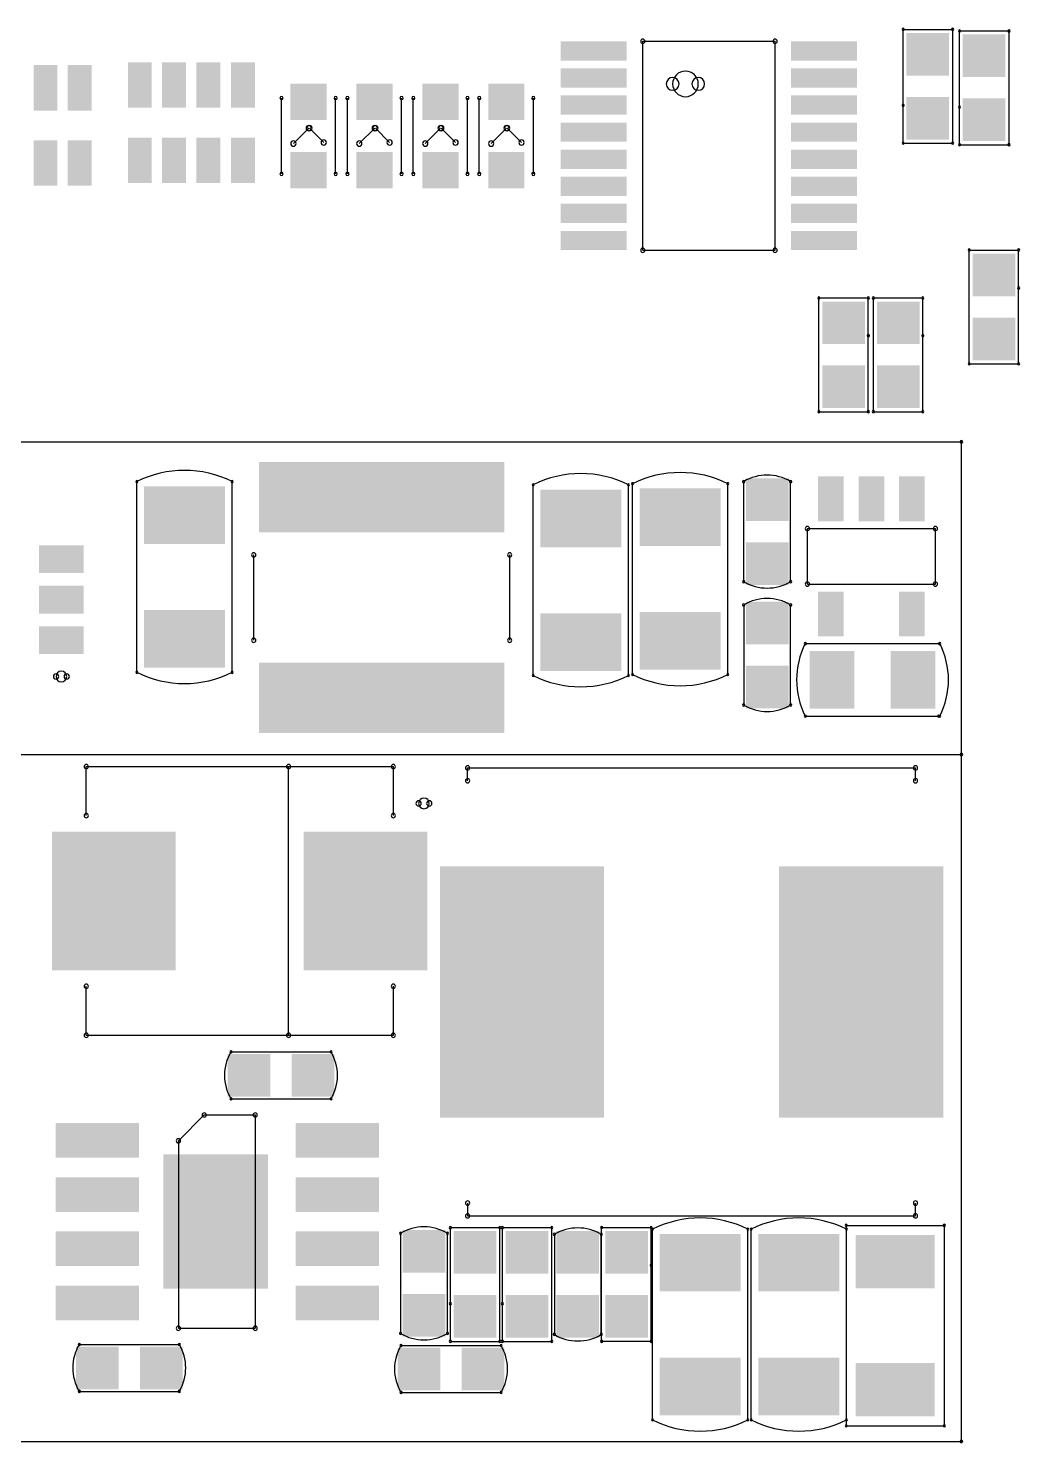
# Model space of a CAD drawing. Header units: millimetres. Extents: x 83 to 218, y 47 to 157.
# Drawn here: x 130.8 to 154.05, y 69.71 to 102.87 of the extents above; entities that cross this region are included whole.
import ezdxf

# ---------------------------------------------------------------- set-up
doc = ezdxf.new("R2010")
doc.units = ezdxf.units.MM
doc.layers.add('TopOverlay', color=2, linetype='Continuous')
doc.layers.add('TopSolder', color=216, linetype='Continuous')

msp = doc.modelspace()

# ---------------------------------------------------------------- linework, layer by layer
at = {"layer": 'TopOverlay'}
for p, q in [((151.316, 101.067), (151.316, 102.845)), ((151.316, 102.845), (152.476, 102.845)), ((152.476, 100.178), (152.476, 102.845)), ((152.637, 101.03), (152.637, 102.808)), ((152.637, 102.808), (153.797, 102.808)), ((153.797, 100.141), (153.797, 102.808)), ((145.211, 97.667), (145.211, 102.567)), ((145.211, 102.567), (148.311, 102.567)), ((148.311, 97.667), (148.311, 102.567)), ((136.74, 99.457), (136.74, 101.235)), ((138.01, 99.457), (138.01, 101.235)), ((138.286, 99.457), (138.286, 101.235)), ((139.556, 99.457), (139.556, 101.235)), ((139.831, 99.457), (139.831, 101.235)), ((141.101, 99.457), (141.101, 101.235)), ((141.376, 99.457), (141.376, 101.235)), ((142.646, 99.457), (142.646, 101.235)), ((151.316, 100.178), (151.316, 101.062)), ((152.637, 100.141), (152.637, 101.025)), ((137.02, 100.168), (137.379, 100.528)), ((137.397, 100.528), (137.731, 100.193)), ((138.565, 100.168), (138.925, 100.528)), ((138.942, 100.528), (139.276, 100.193)), ((140.11, 100.168), (140.47, 100.528)), ((140.487, 100.528), (140.821, 100.193)), ((141.655, 100.168), (142.015, 100.528)), ((142.032, 100.528), (142.367, 100.193)), ((151.316, 100.178), (152.476, 100.178)), ((152.637, 100.141), (153.797, 100.141)), ((145.211, 97.667), (148.311, 97.667)), ((152.862, 97.671), (154.022, 97.671)), ((152.862, 95.004), (152.862, 97.671)), ((154.022, 96.787), (154.022, 97.671)), ((149.338, 96.549), (150.498, 96.549)), ((149.338, 93.882), (149.338, 96.549)), ((150.498, 95.665), (150.498, 96.549)), ((150.616, 96.549), (151.776, 96.549)), ((150.616, 93.882), (150.616, 96.549)), ((151.776, 95.665), (151.776, 96.549)), ((154.022, 95.004), (154.022, 96.782)), ((150.498, 93.882), (150.498, 95.66)), ((151.776, 93.882), (151.776, 95.66)), ((152.862, 95.004), (154.022, 95.004)), ((149.338, 93.882), (150.498, 93.882)), ((150.616, 93.882), (151.776, 93.882)), ((122.68, 93.178), (152.679, 93.178)), ((152.679, 85.844), (152.679, 93.178)), ((133.35, 87.773), (133.35, 92.243)), ((135.585, 87.773), (135.585, 92.243)), ((144.97, 87.722), (144.97, 92.193)), ((147.205, 87.722), (147.205, 92.193)), ((147.577, 89.896), (147.577, 92.24)), ((148.677, 89.896), (148.677, 92.24)), ((142.639, 87.697), (142.639, 92.167)), ((144.874, 87.697), (144.874, 92.167)), ((149.071, 89.841), (149.071, 91.141)), ((149.071, 91.141), (152.071, 91.141)), ((152.071, 89.841), (152.071, 91.141)), ((136.09, 88.525), (136.09, 90.525)), ((142.09, 88.525), (142.09, 90.525)), ((149.071, 89.841), (152.071, 89.841)), ((147.577, 89.348), (147.577, 87.004)), ((148.677, 87.004), (148.677, 89.348)), ((149.021, 88.445), (152.171, 88.445)), ((149.021, 86.745), (152.146, 86.745)), ((129.89, 85.844), (152.679, 85.844)), ((132.163, 84.413), (132.163, 85.563)), ((132.163, 85.563), (139.363, 85.563)), ((136.906, 79.263), (136.906, 85.563)), ((139.363, 84.413), (139.363, 85.563)), ((152.679, 69.744), (152.679, 85.844)), ((141.104, 85.23), (141.104, 85.53)), ((141.104, 85.53), (151.604, 85.53)), ((151.604, 85.23), (151.604, 85.53)), ((132.163, 79.263), (132.163, 80.413)), ((139.363, 79.263), (139.363, 80.413)), ((132.163, 79.263), (139.363, 79.263)), ((135.559, 78.874), (137.903, 78.874)), ((135.559, 77.774), (137.903, 77.774)), ((134.324, 76.789), (134.93, 77.395)), ((134.93, 77.395), (136.124, 77.395)), ((136.124, 77.395), (136.124, 72.395)), ((134.324, 76.789), (134.324, 72.395)), ((141.104, 75.33), (141.104, 75.03)), ((151.604, 75.03), (151.604, 75.33)), ((141.104, 75.03), (151.604, 75.03)), ((139.531, 74.622), (139.531, 72.279)), ((140.631, 72.279), (140.631, 74.622)), ((140.699, 74.755), (141.859, 74.755)), ((140.699, 72.977), (140.699, 74.755)), ((141.859, 72.088), (141.859, 74.755)), ((141.918, 74.755), (143.078, 74.755)), ((141.918, 72.977), (141.918, 74.755)), ((143.078, 72.088), (143.078, 74.755)), ((144.246, 72.089), (144.246, 74.756)), ((144.246, 74.756), (145.406, 74.756)), ((145.406, 73.872), (145.406, 74.756)), ((145.44, 70.247), (145.44, 74.717)), ((147.675, 70.247), (147.675, 74.717)), ((147.751, 70.247), (147.751, 74.717)), ((149.98, 74.807), (152.28, 74.807)), ((149.98, 74.807), (149.98, 70.107)), ((149.987, 70.247), (149.987, 74.717)), ((152.28, 70.107), (152.28, 74.807)), ((143.137, 74.597), (143.137, 72.253)), ((144.237, 72.253), (144.237, 74.597)), ((145.406, 72.089), (145.406, 73.867)), ((140.699, 72.088), (140.699, 72.972)), ((141.918, 72.088), (141.918, 72.972)), ((134.324, 72.395), (136.124, 72.395)), ((132.003, 72.016), (134.347, 72.016)), ((139.547, 71.991), (141.891, 71.991)), ((140.699, 72.088), (141.859, 72.088)), ((141.918, 72.088), (143.078, 72.088)), ((144.246, 72.089), (145.406, 72.089)), ((132.003, 70.916), (134.347, 70.916)), ((139.547, 70.891), (141.891, 70.891)), ((149.98, 70.107), (152.28, 70.107)), ((129.89, 69.744), (152.679, 69.744))]:
    msp.add_line(p, q, dxfattribs=at)
for centre, radius, start, end in [((151.316, 102.845), 0.025, 90, 270), ((151.316, 102.845), 0.025, 90, 270), ((151.316, 102.845), 0.025, 270, 90), ((151.316, 102.845), 0.025, 270, 90), ((152.476, 102.845), 0.025, 90, 270), ((152.476, 102.845), 0.025, 90, 270), ((152.476, 102.845), 0.025, 270, 90), ((152.476, 102.845), 0.025, 270, 90), ((152.637, 102.808), 0.025, 90, 270), ((152.637, 102.808), 0.025, 90, 270), ((152.637, 102.808), 0.025, 270, 90), ((152.637, 102.808), 0.025, 270, 90), ((153.797, 102.808), 0.025, 90, 270), ((153.797, 102.808), 0.025, 90, 270), ((153.797, 102.808), 0.025, 270, 90), ((153.797, 102.808), 0.025, 270, 90), ((145.211, 102.567), 0.05, 0, 180), ((145.211, 102.567), 0.05, 0, 180), ((145.211, 102.567), 0.05, 180, 0), ((145.211, 102.567), 0.05, 180, 0), ((148.311, 102.567), 0.05, 0, 180), ((148.311, 102.567), 0.05, 0, 180), ((148.311, 102.567), 0.05, 180, 0), ((148.311, 102.567), 0.05, 180, 0), ((146.211, 101.567), 0.3, 0, 180), ((145.911, 101.567), 0.15, 0, 180), ((145.911, 101.567), 0.15, 180, 0), ((146.211, 101.567), 0.3, 180, 0), ((146.511, 101.567), 0.15, 0, 180), ((146.511, 101.567), 0.15, 180, 0), ((136.74, 101.235), 0.0375, 0, 180), ((136.74, 101.235), 0.0375, 180, 0), ((138.01, 101.235), 0.0375, 0, 180), ((138.01, 101.235), 0.0375, 180, 0), ((138.286, 101.235), 0.0375, 0, 180), ((138.286, 101.235), 0.0375, 180, 0), ((139.556, 101.235), 0.0375, 0, 180), ((139.556, 101.235), 0.0375, 180, 0), ((139.831, 101.235), 0.0375, 0, 180), ((139.831, 101.235), 0.0375, 180, 0), ((141.101, 101.235), 0.0375, 0, 180), ((141.101, 101.235), 0.0375, 180, 0), ((141.376, 101.235), 0.0375, 0, 180), ((141.376, 101.235), 0.0375, 180, 0), ((142.646, 101.235), 0.0375, 0, 180), ((142.646, 101.235), 0.0375, 180, 0), ((151.316, 101.067), 0.025, 90, 270), ((151.316, 101.062), 0.025, 90, 270), ((151.316, 101.067), 0.025, 270, 90), ((151.316, 101.062), 0.025, 270, 90), ((152.637, 101.03), 0.025, 90, 270), ((152.637, 101.025), 0.025, 90, 270), ((152.637, 101.03), 0.025, 270, 90), ((152.637, 101.025), 0.025, 270, 90), ((137.379, 100.528), 0.0625, 0, 180), ((137.379, 100.528), 0.0625, 180, 0), ((137.397, 100.528), 0.0625, 0, 180), ((137.397, 100.528), 0.0625, 180, 0), ((138.925, 100.528), 0.0625, 0, 180), ((138.925, 100.528), 0.0625, 180, 0), ((138.942, 100.528), 0.0625, 0, 180), ((138.942, 100.528), 0.0625, 180, 0), ((140.47, 100.528), 0.0625, 0, 180), ((140.47, 100.528), 0.0625, 180, 0), ((140.487, 100.528), 0.0625, 0, 180), ((140.487, 100.528), 0.0625, 180, 0), ((142.015, 100.528), 0.0625, 0, 180), ((142.015, 100.528), 0.0625, 180, 0), ((142.032, 100.528), 0.0625, 0, 180), ((142.032, 100.528), 0.0625, 180, 0), ((137.02, 100.168), 0.0625, 0, 180), ((137.02, 100.168), 0.0625, 180, 0), ((137.731, 100.193), 0.0625, 0, 180), ((137.731, 100.193), 0.0625, 180, 0), ((138.565, 100.168), 0.0625, 0, 180), ((138.565, 100.168), 0.0625, 180, 0), ((139.276, 100.193), 0.0625, 0, 180), ((139.276, 100.193), 0.0625, 180, 0), ((140.11, 100.168), 0.0625, 0, 180), ((140.11, 100.168), 0.0625, 180, 0), ((140.821, 100.193), 0.0625, 0, 180), ((140.821, 100.193), 0.0625, 180, 0), ((141.655, 100.168), 0.0625, 0, 180), ((141.655, 100.168), 0.0625, 180, 0), ((142.367, 100.193), 0.0625, 0, 180), ((142.367, 100.193), 0.0625, 180, 0), ((151.316, 100.178), 0.025, 90, 270), ((151.316, 100.178), 0.025, 90, 270), ((151.316, 100.178), 0.025, 270, 90), ((151.316, 100.178), 0.025, 270, 90), ((152.476, 100.178), 0.025, 90, 270), ((152.476, 100.178), 0.025, 90, 270), ((152.476, 100.178), 0.025, 270, 90), ((152.476, 100.178), 0.025, 270, 90), ((152.637, 100.141), 0.025, 90, 270), ((152.637, 100.141), 0.025, 90, 270), ((152.637, 100.141), 0.025, 270, 90), ((152.637, 100.141), 0.025, 270, 90), ((153.797, 100.141), 0.025, 90, 270), ((153.797, 100.141), 0.025, 90, 270), ((153.797, 100.141), 0.025, 270, 90), ((153.797, 100.141), 0.025, 270, 90), ((136.74, 99.457), 0.0375, 0, 180), ((138.01, 99.457), 0.0375, 0, 180), ((138.286, 99.457), 0.0375, 0, 180), ((139.556, 99.457), 0.0375, 0, 180), ((139.831, 99.457), 0.0375, 0, 180), ((141.101, 99.457), 0.0375, 0, 180), ((141.376, 99.457), 0.0375, 0, 180), ((142.646, 99.457), 0.0375, 0, 180), ((136.74, 99.457), 0.0375, 180, 0), ((138.01, 99.457), 0.0375, 180, 0), ((138.286, 99.457), 0.0375, 180, 0), ((139.556, 99.457), 0.0375, 180, 0), ((139.831, 99.457), 0.0375, 180, 0), ((141.101, 99.457), 0.0375, 180, 0), ((141.376, 99.457), 0.0375, 180, 0), ((142.646, 99.457), 0.0375, 180, 0), ((145.211, 97.667), 0.05, 0, 180), ((145.211, 97.667), 0.05, 0, 180), ((145.211, 97.667), 0.05, 180, 0), ((145.211, 97.667), 0.05, 180, 0), ((148.311, 97.667), 0.05, 0, 180), ((148.311, 97.667), 0.05, 0, 180), ((148.311, 97.667), 0.05, 180, 0), ((148.311, 97.667), 0.05, 180, 0), ((152.862, 97.671), 0.025, 90, 270), ((152.862, 97.671), 0.025, 90, 270), ((152.862, 97.671), 0.025, 270, 90), ((152.862, 97.671), 0.025, 270, 90), ((154.022, 97.671), 0.025, 90, 270), ((154.022, 97.671), 0.025, 90, 270), ((154.022, 97.671), 0.025, 270, 90), ((154.022, 97.671), 0.025, 270, 90), ((149.338, 96.549), 0.025, 90, 270), ((149.338, 96.549), 0.025, 90, 270), ((149.338, 96.549), 0.025, 270, 90), ((149.338, 96.549), 0.025, 270, 90), ((150.498, 96.549), 0.025, 90, 270), ((150.498, 96.549), 0.025, 90, 270), ((150.498, 96.549), 0.025, 270, 90), ((150.498, 96.549), 0.025, 270, 90), ((150.616, 96.549), 0.025, 90, 270), ((150.616, 96.549), 0.025, 90, 270), ((150.616, 96.549), 0.025, 270, 90), ((150.616, 96.549), 0.025, 270, 90), ((151.776, 96.549), 0.025, 90, 270), ((151.776, 96.549), 0.025, 90, 270), ((151.776, 96.549), 0.025, 270, 90), ((151.776, 96.549), 0.025, 270, 90), ((154.022, 96.787), 0.025, 90, 270), ((154.022, 96.782), 0.025, 90, 270), ((154.022, 96.787), 0.025, 270, 90), ((154.022, 96.782), 0.025, 270, 90), ((150.498, 95.665), 0.025, 90, 270), ((150.498, 95.66), 0.025, 90, 270), ((150.498, 95.665), 0.025, 270, 90), ((150.498, 95.66), 0.025, 270, 90), ((151.776, 95.665), 0.025, 90, 270), ((151.776, 95.66), 0.025, 90, 270), ((151.776, 95.665), 0.025, 270, 90), ((151.776, 95.66), 0.025, 270, 90), ((152.862, 95.004), 0.025, 90, 270), ((152.862, 95.004), 0.025, 90, 270), ((152.862, 95.004), 0.025, 270, 90), ((152.862, 95.004), 0.025, 270, 90), ((154.022, 95.004), 0.025, 90, 270), ((154.022, 95.004), 0.025, 90, 270), ((154.022, 95.004), 0.025, 270, 90), ((154.022, 95.004), 0.025, 270, 90), ((149.338, 93.882), 0.025, 90, 270), ((149.338, 93.882), 0.025, 90, 270), ((149.338, 93.882), 0.025, 270, 90), ((149.338, 93.882), 0.025, 270, 90), ((150.498, 93.882), 0.025, 90, 270), ((150.498, 93.882), 0.025, 90, 270), ((150.498, 93.882), 0.025, 270, 90), ((150.498, 93.882), 0.025, 270, 90), ((150.616, 93.882), 0.025, 90, 270), ((150.616, 93.882), 0.025, 90, 270), ((150.616, 93.882), 0.025, 270, 90), ((150.616, 93.882), 0.025, 270, 90), ((151.776, 93.882), 0.025, 90, 270), ((151.776, 93.882), 0.025, 90, 270), ((151.776, 93.882), 0.025, 270, 90), ((151.776, 93.882), 0.025, 270, 90), ((152.679, 93.178), 0.0317, 0, 180), ((152.679, 93.178), 0.0317, 0, 180), ((152.679, 93.178), 0.0318, 180, 0), ((152.679, 93.178), 0.0318, 180, 0), ((133.35, 92.243), 0.025, 90, 270), ((133.35, 92.243), 0.025, 90, 270), ((134.467, 90.008), 2.499, 63.435, 116.565), ((133.35, 92.243), 0.025, 270, 90), ((133.35, 92.243), 0.025, 270, 90), ((135.585, 92.243), 0.025, 90, 270), ((135.585, 92.243), 0.025, 90, 270), ((135.585, 92.243), 0.025, 270, 90), ((135.585, 92.243), 0.025, 270, 90), ((142.639, 92.167), 0.025, 90, 270), ((142.639, 92.167), 0.025, 90, 270), ((143.757, 89.932), 2.499, 63.435, 116.565), ((142.639, 92.167), 0.025, 270, 90), ((142.639, 92.167), 0.025, 270, 90), ((144.874, 92.167), 0.025, 90, 270), ((144.874, 92.167), 0.025, 90, 270), ((144.874, 92.167), 0.025, 270, 90), ((144.874, 92.167), 0.025, 270, 90), ((144.97, 92.193), 0.025, 90, 270), ((144.97, 92.193), 0.025, 90, 270), ((146.087, 89.957), 2.499, 63.435, 116.565), ((144.97, 92.193), 0.025, 270, 90), ((144.97, 92.193), 0.025, 270, 90), ((147.205, 92.193), 0.025, 90, 270), ((147.205, 92.193), 0.025, 90, 270), ((147.205, 92.193), 0.025, 270, 90), ((147.205, 92.193), 0.025, 270, 90), ((147.577, 92.246), 0.025, 90, 270), ((147.577, 92.24), 0.025, 90, 270), ((148.127, 91.313), 1.083, 59.4898, 120.5102), ((147.577, 92.246), 0.025, 270, 90), ((147.577, 92.24), 0.025, 270, 90), ((148.677, 92.246), 0.025, 90, 270), ((148.677, 92.24), 0.025, 90, 270), ((148.677, 92.246), 0.025, 270, 90), ((148.677, 92.24), 0.025, 270, 90), ((149.071, 91.141), 0.05, 0, 180), ((149.071, 91.141), 0.05, 0, 180), ((152.071, 91.141), 0.05, 0, 180), ((152.071, 91.141), 0.05, 0, 180), ((149.071, 91.141), 0.05, 180, 0), ((149.071, 91.141), 0.05, 180, 0), ((152.071, 91.141), 0.05, 180, 0), ((152.071, 91.141), 0.05, 180, 0), ((136.09, 90.525), 0.05, 90, 270), ((136.09, 90.525), 0.05, 270, 90), ((142.09, 90.525), 0.05, 90, 270), ((142.09, 90.525), 0.05, 270, 90), ((147.577, 89.896), 0.025, 90, 270), ((147.577, 89.896), 0.025, 90, 270), ((147.577, 89.896), 0.025, 270, 90), ((147.577, 89.896), 0.025, 270, 90), ((148.127, 90.83), 1.083, 239.4893, 300.5107), ((148.677, 89.896), 0.025, 90, 270), ((148.677, 89.896), 0.025, 90, 270), ((148.677, 89.896), 0.025, 270, 90), ((148.677, 89.896), 0.025, 270, 90), ((149.071, 89.841), 0.05, 0, 180), ((149.071, 89.841), 0.05, 0, 180), ((152.071, 89.841), 0.05, 0, 180), ((152.071, 89.841), 0.05, 0, 180), ((149.071, 89.841), 0.05, 180, 0), ((149.071, 89.841), 0.05, 180, 0), ((152.071, 89.841), 0.05, 180, 0), ((152.071, 89.841), 0.05, 180, 0), ((147.577, 89.354), 0.025, 90, 270), ((147.577, 89.348), 0.025, 90, 270), ((148.127, 88.421), 1.083, 59.4898, 120.5102), ((147.577, 89.354), 0.025, 270, 90), ((147.577, 89.348), 0.025, 270, 90), ((148.677, 89.354), 0.025, 90, 270), ((148.677, 89.348), 0.025, 90, 270), ((148.677, 89.354), 0.025, 270, 90), ((148.677, 89.348), 0.025, 270, 90), ((136.09, 88.525), 0.05, 90, 270), ((136.09, 88.525), 0.05, 270, 90), ((142.09, 88.525), 0.05, 90, 270), ((142.09, 88.525), 0.05, 270, 90), ((150.671, 87.595), 1.856, 152.745, 207.255), ((149.021, 88.445), 0.025, 0, 180), ((149.021, 88.445), 0.025, 0, 180), ((149.021, 88.445), 0.025, 180, 0), ((149.021, 88.445), 0.025, 180, 0), ((152.171, 88.445), 0.025, 0, 180), ((152.171, 88.445), 0.025, 0, 180), ((152.171, 88.445), 0.025, 180, 0), ((152.171, 88.445), 0.025, 180, 0), ((150.521, 87.595), 1.856, 332.745, 27.255), ((131.455, 87.675), 0.0625, 0, 180), ((131.455, 87.675), 0.0625, 180, 0), ((131.58, 87.675), 0.125, 0, 180), ((131.58, 87.675), 0.125, 180, 0), ((131.705, 87.675), 0.0625, 0, 180), ((131.705, 87.675), 0.0625, 180, 0), ((133.35, 87.773), 0.025, 90, 270), ((133.35, 87.773), 0.025, 90, 270), ((133.35, 87.773), 0.025, 270, 90), ((133.35, 87.773), 0.025, 270, 90), ((134.467, 90.008), 2.499, 243.435, 296.565), ((135.585, 87.773), 0.025, 90, 270), ((135.585, 87.773), 0.025, 90, 270), ((135.585, 87.773), 0.025, 270, 90), ((135.585, 87.773), 0.025, 270, 90), ((142.639, 87.697), 0.025, 90, 270), ((142.639, 87.697), 0.025, 90, 270), ((142.639, 87.697), 0.025, 270, 90), ((142.639, 87.697), 0.025, 270, 90), ((143.757, 89.932), 2.499, 243.435, 296.565), ((144.874, 87.697), 0.025, 90, 270), ((144.874, 87.697), 0.025, 90, 270), ((144.874, 87.697), 0.025, 270, 90), ((144.874, 87.697), 0.025, 270, 90), ((144.97, 87.722), 0.025, 90, 270), ((144.97, 87.722), 0.025, 90, 270), ((144.97, 87.722), 0.025, 270, 90), ((144.97, 87.722), 0.025, 270, 90), ((146.087, 89.957), 2.499, 243.435, 296.565), ((147.205, 87.722), 0.025, 90, 270), ((147.205, 87.722), 0.025, 90, 270), ((147.205, 87.722), 0.025, 270, 90), ((147.205, 87.722), 0.025, 270, 90), ((147.577, 87.004), 0.025, 90, 270), ((147.577, 87.004), 0.025, 90, 270), ((147.577, 87.004), 0.025, 270, 90), ((147.577, 87.004), 0.025, 270, 90), ((148.127, 87.938), 1.083, 239.4893, 300.5107), ((148.677, 87.004), 0.025, 90, 270), ((148.677, 87.004), 0.025, 90, 270), ((148.677, 87.004), 0.025, 270, 90), ((148.677, 87.004), 0.025, 270, 90), ((149.021, 86.745), 0.025, 0, 180), ((149.021, 86.745), 0.025, 0, 180), ((149.021, 86.745), 0.025, 180, 0), ((149.021, 86.745), 0.025, 180, 0), ((152.146, 86.745), 0.025, 0, 180), ((152.146, 86.745), 0.025, 180, 0), ((152.171, 86.745), 0.025, 0, 180), ((152.171, 86.745), 0.025, 180, 0), ((132.163, 85.563), 0.05, 0, 180), ((132.163, 85.563), 0.05, 0, 180), ((132.163, 85.563), 0.05, 180, 0), ((132.163, 85.563), 0.05, 180, 0), ((136.906, 85.563), 0.05, 0, 180), ((136.906, 85.563), 0.05, 180, 0), ((139.363, 85.563), 0.05, 0, 180), ((139.363, 85.563), 0.05, 0, 180), ((139.363, 85.563), 0.05, 180, 0), ((139.363, 85.563), 0.05, 180, 0), ((141.104, 85.53), 0.05, 0, 180), ((141.104, 85.53), 0.05, 0, 180), ((151.604, 85.53), 0.05, 0, 180), ((151.604, 85.53), 0.05, 0, 180), ((152.679, 85.844), 0.0317, 0, 180), ((152.679, 85.844), 0.0317, 0, 180), ((152.679, 85.844), 0.0317, 0, 180), ((152.679, 85.844), 0.0318, 180, 0), ((152.679, 85.844), 0.0318, 180, 0), ((152.679, 85.844), 0.0318, 180, 0), ((141.104, 85.53), 0.05, 180, 0), ((141.104, 85.53), 0.05, 180, 0), ((141.104, 85.23), 0.05, 0, 180), ((141.104, 85.23), 0.05, 180, 0), ((151.604, 85.53), 0.05, 180, 0), ((151.604, 85.53), 0.05, 180, 0), ((151.604, 85.23), 0.05, 0, 180), ((151.604, 85.23), 0.05, 180, 0), ((139.956, 84.699), 0.0625, 0, 180), ((139.956, 84.699), 0.0625, 180, 0), ((140.081, 84.699), 0.125, 0, 180), ((140.081, 84.699), 0.125, 180, 0), ((140.206, 84.699), 0.0625, 0, 180), ((140.206, 84.699), 0.0625, 180, 0), ((132.163, 84.413), 0.05, 0, 180), ((132.163, 84.413), 0.05, 180, 0), ((139.363, 84.413), 0.05, 0, 180), ((139.363, 84.413), 0.05, 180, 0), ((132.163, 80.413), 0.05, 0, 180), ((132.163, 80.413), 0.05, 180, 0), ((139.363, 80.413), 0.05, 0, 180), ((139.363, 80.413), 0.05, 180, 0), ((132.163, 79.263), 0.05, 0, 180), ((132.163, 79.263), 0.05, 0, 180), ((132.163, 79.263), 0.05, 180, 0), ((132.163, 79.263), 0.05, 180, 0), ((136.906, 79.263), 0.05, 0, 180), ((136.906, 79.263), 0.05, 180, 0), ((139.363, 79.263), 0.05, 0, 180), ((139.363, 79.263), 0.05, 0, 180), ((139.363, 79.263), 0.05, 180, 0), ((139.363, 79.263), 0.05, 180, 0), ((136.486, 78.324), 1.083, 149.4898, 210.5102), ((135.553, 78.874), 0.025, 0, 180), ((135.553, 78.874), 0.025, 180, 0), ((135.559, 78.874), 0.025, 0, 180), ((135.559, 78.874), 0.025, 180, 0), ((137.903, 78.874), 0.025, 0, 180), ((137.903, 78.874), 0.025, 0, 180), ((137.903, 78.874), 0.025, 180, 0), ((137.903, 78.874), 0.025, 180, 0), ((136.969, 78.324), 1.083, 329.4893, 30.5107), ((135.553, 77.774), 0.025, 0, 180), ((135.553, 77.774), 0.025, 180, 0), ((135.559, 77.774), 0.025, 0, 180), ((135.559, 77.774), 0.025, 180, 0), ((137.903, 77.774), 0.025, 0, 180), ((137.903, 77.774), 0.025, 0, 180), ((137.903, 77.774), 0.025, 180, 0), ((137.903, 77.774), 0.025, 180, 0), ((134.93, 77.395), 0.05, 0, 180), ((134.93, 77.395), 0.05, 0, 180), ((134.93, 77.395), 0.05, 180, 0), ((134.93, 77.395), 0.05, 180, 0), ((136.124, 77.395), 0.05, 0, 180), ((136.124, 77.395), 0.05, 0, 180), ((136.124, 77.395), 0.05, 180, 0), ((136.124, 77.395), 0.05, 180, 0), ((134.324, 76.789), 0.05, 0, 180), ((134.324, 76.789), 0.05, 0, 180), ((134.324, 76.789), 0.05, 180, 0), ((134.324, 76.789), 0.05, 180, 0), ((141.104, 75.33), 0.05, 0, 180), ((141.104, 75.33), 0.05, 180, 0), ((151.604, 75.33), 0.05, 0, 180), ((151.604, 75.33), 0.05, 180, 0), ((141.104, 75.03), 0.05, 0, 180), ((141.104, 75.03), 0.05, 0, 180), ((141.104, 75.03), 0.05, 180, 0), ((141.104, 75.03), 0.05, 180, 0), ((146.558, 72.482), 2.499, 63.435, 116.565), ((148.869, 72.482), 2.499, 63.435, 116.565), ((151.604, 75.03), 0.05, 0, 180), ((151.604, 75.03), 0.05, 0, 180), ((151.604, 75.03), 0.05, 180, 0), ((151.604, 75.03), 0.05, 180, 0), ((139.531, 74.622), 0.025, 90, 270), ((139.531, 74.622), 0.025, 90, 270), ((140.081, 73.689), 1.083, 59.4893, 120.5107), ((139.531, 74.622), 0.025, 270, 90), ((139.531, 74.622), 0.025, 270, 90), ((140.631, 74.622), 0.025, 90, 270), ((140.631, 74.622), 0.025, 90, 270), ((140.631, 74.622), 0.025, 270, 90), ((140.631, 74.622), 0.025, 270, 90), ((140.699, 74.755), 0.025, 90, 270), ((140.699, 74.755), 0.025, 90, 270), ((140.699, 74.755), 0.025, 270, 90), ((140.699, 74.755), 0.025, 270, 90), ((141.859, 74.755), 0.025, 90, 270), ((141.859, 74.755), 0.025, 90, 270), ((141.859, 74.755), 0.025, 270, 90), ((141.859, 74.755), 0.025, 270, 90), ((141.918, 74.755), 0.025, 90, 270), ((141.918, 74.755), 0.025, 90, 270), ((141.918, 74.755), 0.025, 270, 90), ((141.918, 74.755), 0.025, 270, 90), ((143.078, 74.755), 0.025, 90, 270), ((143.078, 74.755), 0.025, 90, 270), ((143.078, 74.755), 0.025, 270, 90), ((143.078, 74.755), 0.025, 270, 90), ((143.137, 74.597), 0.025, 90, 270), ((143.137, 74.597), 0.025, 90, 270), ((143.687, 73.664), 1.083, 59.4893, 120.5107), ((143.137, 74.597), 0.025, 270, 90), ((143.137, 74.597), 0.025, 270, 90), ((144.237, 74.597), 0.025, 90, 270), ((144.237, 74.597), 0.025, 90, 270), ((144.246, 74.756), 0.025, 90, 270), ((144.246, 74.756), 0.025, 90, 270), ((144.237, 74.597), 0.025, 270, 90), ((144.237, 74.597), 0.025, 270, 90), ((144.246, 74.756), 0.025, 270, 90), ((144.246, 74.756), 0.025, 270, 90), ((145.406, 74.756), 0.025, 90, 270), ((145.406, 74.756), 0.025, 90, 270), ((145.406, 74.756), 0.025, 270, 90), ((145.406, 74.756), 0.025, 270, 90), ((145.44, 74.717), 0.025, 90, 270), ((145.44, 74.717), 0.025, 90, 270), ((145.44, 74.717), 0.025, 270, 90), ((145.44, 74.717), 0.025, 270, 90), ((147.675, 74.717), 0.025, 90, 270), ((147.675, 74.717), 0.025, 90, 270), ((147.675, 74.717), 0.025, 270, 90), ((147.675, 74.717), 0.025, 270, 90), ((147.751, 74.717), 0.025, 90, 270), ((147.751, 74.717), 0.025, 90, 270), ((147.751, 74.717), 0.025, 270, 90), ((147.751, 74.717), 0.025, 270, 90), ((149.98, 74.807), 0.025, 90, 270), ((149.98, 74.807), 0.025, 90, 270), ((149.987, 74.717), 0.025, 90, 270), ((149.987, 74.717), 0.025, 90, 270), ((149.98, 74.807), 0.025, 270, 90), ((149.98, 74.807), 0.025, 270, 90), ((149.987, 74.717), 0.025, 270, 90), ((149.987, 74.717), 0.025, 270, 90), ((152.28, 74.807), 0.025, 90, 270), ((152.28, 74.807), 0.025, 90, 270), ((152.28, 74.807), 0.025, 270, 90), ((152.28, 74.807), 0.025, 270, 90), ((145.406, 73.872), 0.025, 90, 270), ((145.406, 73.867), 0.025, 90, 270), ((145.406, 73.872), 0.025, 270, 90), ((145.406, 73.867), 0.025, 270, 90), ((140.699, 72.977), 0.025, 90, 270), ((140.699, 72.972), 0.025, 90, 270), ((140.699, 72.977), 0.025, 270, 90), ((140.699, 72.972), 0.025, 270, 90), ((141.918, 72.977), 0.025, 90, 270), ((141.918, 72.972), 0.025, 90, 270), ((141.918, 72.977), 0.025, 270, 90), ((141.918, 72.972), 0.025, 270, 90), ((134.324, 72.395), 0.05, 0, 180), ((134.324, 72.395), 0.05, 0, 180), ((134.324, 72.395), 0.05, 180, 0), ((134.324, 72.395), 0.05, 180, 0), ((136.124, 72.395), 0.05, 0, 180), ((136.124, 72.395), 0.05, 0, 180), ((136.124, 72.395), 0.05, 180, 0), ((136.124, 72.395), 0.05, 180, 0), ((139.531, 72.279), 0.025, 90, 270), ((139.531, 72.272), 0.025, 90, 270), ((139.531, 72.279), 0.025, 270, 90), ((139.531, 72.272), 0.025, 270, 90), ((140.631, 72.279), 0.025, 90, 270), ((140.631, 72.272), 0.025, 90, 270), ((140.631, 72.279), 0.025, 270, 90), ((140.631, 72.272), 0.025, 270, 90), ((132.93, 71.466), 1.083, 149.4898, 210.5102), ((131.997, 72.016), 0.025, 0, 180), ((131.997, 72.016), 0.025, 180, 0), ((132.003, 72.016), 0.025, 0, 180), ((132.003, 72.016), 0.025, 180, 0), ((134.347, 72.016), 0.025, 0, 180), ((134.347, 72.016), 0.025, 0, 180), ((134.347, 72.016), 0.025, 180, 0), ((134.347, 72.016), 0.025, 180, 0), ((133.413, 71.466), 1.083, 329.4893, 30.5107), ((140.474, 71.441), 1.083, 149.4898, 210.5102), ((139.541, 71.991), 0.025, 0, 180), ((139.541, 71.991), 0.025, 180, 0), ((139.547, 71.991), 0.025, 0, 180), ((139.547, 71.991), 0.025, 180, 0), ((140.081, 73.206), 1.083, 239.4898, 300.5102), ((140.699, 72.088), 0.025, 90, 270), ((140.699, 72.088), 0.025, 90, 270), ((140.699, 72.088), 0.025, 270, 90), ((140.699, 72.088), 0.025, 270, 90), ((141.859, 72.088), 0.025, 90, 270), ((141.859, 72.088), 0.025, 90, 270), ((141.859, 72.088), 0.025, 270, 90), ((141.859, 72.088), 0.025, 270, 90), ((141.891, 71.991), 0.025, 0, 180), ((141.891, 71.991), 0.025, 0, 180), ((141.891, 71.991), 0.025, 180, 0), ((141.891, 71.991), 0.025, 180, 0), ((140.957, 71.441), 1.083, 329.4893, 30.5107), ((141.918, 72.088), 0.025, 90, 270), ((141.918, 72.088), 0.025, 90, 270), ((141.918, 72.088), 0.025, 270, 90), ((141.918, 72.088), 0.025, 270, 90), ((143.078, 72.088), 0.025, 90, 270), ((143.078, 72.088), 0.025, 90, 270), ((143.078, 72.088), 0.025, 270, 90), ((143.078, 72.088), 0.025, 270, 90), ((143.137, 72.253), 0.025, 90, 270), ((143.137, 72.247), 0.025, 90, 270), ((143.137, 72.253), 0.025, 270, 90), ((143.137, 72.247), 0.025, 270, 90), ((143.687, 73.18), 1.083, 239.4898, 300.5102), ((144.237, 72.253), 0.025, 90, 270), ((144.237, 72.247), 0.025, 90, 270), ((144.246, 72.089), 0.025, 90, 270), ((144.246, 72.089), 0.025, 90, 270), ((144.237, 72.253), 0.025, 270, 90), ((144.237, 72.247), 0.025, 270, 90), ((144.246, 72.089), 0.025, 270, 90), ((144.246, 72.089), 0.025, 270, 90), ((145.406, 72.089), 0.025, 90, 270), ((145.406, 72.089), 0.025, 90, 270), ((145.406, 72.089), 0.025, 270, 90), ((145.406, 72.089), 0.025, 270, 90), ((131.997, 70.916), 0.025, 0, 180), ((131.997, 70.916), 0.025, 180, 0), ((132.003, 70.916), 0.025, 0, 180), ((132.003, 70.916), 0.025, 180, 0), ((134.347, 70.916), 0.025, 0, 180), ((134.347, 70.916), 0.025, 0, 180), ((134.347, 70.916), 0.025, 180, 0), ((134.347, 70.916), 0.025, 180, 0), ((139.541, 70.891), 0.025, 0, 180), ((139.541, 70.891), 0.025, 180, 0), ((139.547, 70.891), 0.025, 0, 180), ((139.547, 70.891), 0.025, 180, 0), ((141.891, 70.891), 0.025, 0, 180), ((141.891, 70.891), 0.025, 0, 180), ((141.891, 70.891), 0.025, 180, 0), ((141.891, 70.891), 0.025, 180, 0), ((145.44, 70.247), 0.025, 90, 270), ((145.44, 70.247), 0.025, 90, 270), ((145.44, 70.247), 0.025, 270, 90), ((145.44, 70.247), 0.025, 270, 90), ((146.558, 72.482), 2.499, 243.435, 296.565), ((147.675, 70.247), 0.025, 90, 270), ((147.675, 70.247), 0.025, 90, 270), ((147.675, 70.247), 0.025, 270, 90), ((147.675, 70.247), 0.025, 270, 90), ((147.751, 70.247), 0.025, 90, 270), ((147.751, 70.247), 0.025, 90, 270), ((147.751, 70.247), 0.025, 270, 90), ((147.751, 70.247), 0.025, 270, 90), ((148.869, 72.482), 2.499, 243.435, 296.565), ((149.98, 70.107), 0.025, 90, 270), ((149.98, 70.107), 0.025, 90, 270), ((149.987, 70.247), 0.025, 90, 270), ((149.987, 70.247), 0.025, 90, 270), ((149.98, 70.107), 0.025, 270, 90), ((149.98, 70.107), 0.025, 270, 90), ((149.987, 70.247), 0.025, 270, 90), ((149.987, 70.247), 0.025, 270, 90), ((152.28, 70.107), 0.025, 90, 270), ((152.28, 70.107), 0.025, 90, 270), ((152.28, 70.107), 0.025, 270, 90), ((152.28, 70.107), 0.025, 270, 90), ((152.679, 69.744), 0.0317, 0, 180), ((152.679, 69.744), 0.0317, 0, 180), ((152.679, 69.744), 0.0318, 180, 0), ((152.679, 69.744), 0.0318, 180, 0)]:
    msp.add_arc(centre, radius, start, end, dxfattribs=at)
at = {"layer": 'TopSolder'}
for points in [[(144.836, 102.114), (144.836, 102.565), (143.285, 102.114), (143.285, 102.565)], [(150.236, 102.114), (150.236, 102.565), (148.685, 102.114), (148.685, 102.565)], [(152.392, 101.762), (152.392, 102.762), (151.392, 101.762), (151.392, 102.762)], [(153.712, 101.725), (153.712, 102.725), (152.712, 101.725), (152.712, 102.725)], [(131.489, 102.008), (130.93, 102.008), (131.489, 100.941), (130.93, 100.941)], [(132.289, 102.008), (131.73, 102.008), (132.289, 100.941), (131.73, 100.941)], [(133.14, 101.006), (133.699, 101.006), (133.14, 102.073), (133.699, 102.073)], [(133.94, 101.006), (134.499, 101.006), (133.94, 102.073), (134.499, 102.073)], [(134.747, 101.006), (135.305, 101.006), (134.747, 102.073), (135.305, 102.073)], [(135.559, 101.006), (136.118, 101.006), (135.559, 102.073), (136.118, 102.073)], [(144.836, 101.479), (144.836, 101.93), (143.285, 101.479), (143.285, 101.93)], [(150.236, 101.479), (150.236, 101.93), (148.685, 101.479), (148.685, 101.93)], [(136.95, 101.571), (136.95, 100.72), (137.801, 101.571), (137.801, 100.72)], [(138.495, 101.571), (138.495, 100.72), (139.346, 101.571), (139.346, 100.72)], [(140.04, 101.571), (140.04, 100.72), (140.891, 101.571), (140.891, 100.72)], [(141.586, 101.571), (141.586, 100.72), (142.436, 101.571), (142.436, 100.72)], [(144.836, 100.844), (144.836, 101.295), (143.285, 100.844), (143.285, 101.295)], [(150.236, 100.844), (150.236, 101.295), (148.685, 100.844), (148.685, 101.295)], [(152.392, 100.262), (152.392, 101.262), (151.392, 100.262), (151.392, 101.262)], [(153.712, 100.225), (153.712, 101.225), (152.712, 100.225), (152.712, 101.225)], [(144.836, 100.209), (144.836, 100.66), (143.285, 100.209), (143.285, 100.66)], [(150.236, 100.209), (150.236, 100.66), (148.685, 100.209), (148.685, 100.66)], [(131.489, 100.244), (130.93, 100.244), (131.489, 99.177), (130.93, 99.177)], [(132.289, 100.244), (131.73, 100.244), (132.289, 99.177), (131.73, 99.177)], [(133.14, 99.242), (133.699, 99.242), (133.14, 100.309), (133.699, 100.309)], [(133.94, 99.242), (134.499, 99.242), (133.94, 100.309), (134.499, 100.309)], [(134.747, 99.242), (135.305, 99.242), (134.747, 100.309), (135.305, 100.309)], [(135.559, 99.242), (136.118, 99.242), (135.559, 100.309), (136.118, 100.309)], [(137.801, 99.12), (137.801, 99.971), (136.95, 99.12), (136.95, 99.971)], [(139.346, 99.12), (139.346, 99.971), (138.495, 99.12), (138.495, 99.971)], [(140.891, 99.12), (140.891, 99.971), (140.04, 99.12), (140.04, 99.971)], [(142.436, 99.12), (142.436, 99.971), (141.586, 99.12), (141.586, 99.971)], [(144.836, 99.574), (144.836, 100.025), (143.285, 99.574), (143.285, 100.025)], [(150.236, 99.574), (150.236, 100.025), (148.685, 99.574), (148.685, 100.025)], [(144.836, 98.939), (144.836, 99.39), (143.285, 98.939), (143.285, 99.39)], [(150.236, 98.939), (150.236, 99.39), (148.685, 98.939), (148.685, 99.39)], [(144.836, 98.304), (144.836, 98.755), (143.285, 98.304), (143.285, 98.755)], [(150.236, 98.304), (150.236, 98.755), (148.685, 98.304), (148.685, 98.755)], [(144.836, 97.669), (144.836, 98.12), (143.285, 97.669), (143.285, 98.12)], [(150.236, 97.669), (150.236, 98.12), (148.685, 97.669), (148.685, 98.12)], [(152.947, 97.587), (152.947, 96.587), (153.947, 97.587), (153.947, 96.587)], [(149.423, 96.465), (149.423, 95.465), (150.423, 96.465), (150.423, 95.465)], [(150.7, 96.465), (150.7, 95.465), (151.7, 96.465), (151.7, 95.465)], [(152.947, 96.087), (152.947, 95.087), (153.947, 96.087), (153.947, 95.087)], [(149.423, 94.965), (149.423, 93.965), (150.423, 94.965), (150.423, 93.965)], [(150.7, 94.965), (150.7, 93.965), (151.7, 94.965), (151.7, 93.965)], [(141.965, 91.05), (141.965, 92.701), (136.215, 91.05), (136.215, 92.701)], [(148.627, 91.321), (148.627, 92.321), (147.627, 91.321), (147.627, 92.321)], [(149.32, 91.315), (149.921, 91.315), (149.32, 92.366), (149.921, 92.366)], [(150.27, 91.315), (150.871, 91.315), (150.27, 92.366), (150.871, 92.366)], [(151.22, 91.315), (151.821, 91.315), (151.22, 92.366), (151.821, 92.366)], [(135.418, 92.133), (133.517, 92.133), (135.418, 90.783), (133.517, 90.783)], [(142.806, 90.706), (144.707, 90.706), (142.806, 92.057), (144.707, 92.057)], [(145.137, 90.732), (147.038, 90.732), (145.137, 92.083), (147.038, 92.083)], [(131.054, 90.75), (131.054, 90.099), (132.105, 90.75), (132.105, 90.099)], [(148.627, 89.821), (148.627, 90.821), (147.627, 89.821), (147.627, 90.821)], [(131.054, 89.8), (131.054, 89.149), (132.105, 89.8), (132.105, 89.149)], [(149.32, 88.615), (149.921, 88.615), (149.32, 89.666), (149.921, 89.666)], [(151.22, 88.615), (151.821, 88.615), (151.22, 89.666), (151.821, 89.666)], [(135.418, 89.233), (133.517, 89.233), (135.418, 87.883), (133.517, 87.883)], [(148.627, 88.429), (148.627, 89.429), (147.627, 88.429), (147.627, 89.429)], [(142.806, 87.806), (144.707, 87.806), (142.806, 89.157), (144.707, 89.157)], [(145.137, 87.832), (147.038, 87.832), (145.137, 89.183), (147.038, 89.183)], [(131.054, 88.85), (131.054, 88.199), (132.105, 88.85), (132.105, 88.199)], [(150.172, 86.92), (150.172, 88.27), (149.121, 86.92), (149.121, 88.27)], [(152.072, 86.92), (152.072, 88.27), (151.021, 86.92), (151.021, 88.27)], [(141.965, 86.35), (141.965, 88.001), (136.215, 86.35), (136.215, 88.001)], [(148.627, 86.929), (148.627, 87.929), (147.627, 86.929), (147.627, 87.929)], [(134.263, 80.788), (134.263, 84.039), (131.362, 80.788), (131.362, 84.039)], [(140.163, 80.788), (140.163, 84.039), (137.262, 80.788), (137.262, 84.039)], [(144.305, 77.333), (144.305, 83.226), (140.454, 77.333), (140.454, 83.226)], [(152.255, 77.333), (152.255, 83.226), (148.404, 77.333), (148.404, 83.226)], [(136.478, 78.824), (135.478, 78.824), (136.478, 77.824), (135.478, 77.824)], [(137.978, 78.824), (136.978, 78.824), (137.978, 77.824), (136.978, 77.824)], [(133.401, 76.394), (133.401, 77.206), (131.446, 76.394), (131.446, 77.206)], [(139.026, 76.394), (139.026, 77.206), (137.071, 76.394), (137.071, 77.206)], [(136.424, 73.32), (136.424, 76.47), (133.973, 73.32), (133.973, 76.47)], [(133.401, 75.124), (133.401, 75.936), (131.446, 75.124), (131.446, 75.936)], [(139.026, 75.124), (139.026, 75.936), (137.071, 75.124), (137.071, 75.936)], [(133.401, 73.854), (133.401, 74.666), (131.446, 73.854), (131.446, 74.666)], [(139.026, 73.854), (139.026, 74.666), (137.071, 73.854), (137.071, 74.666)], [(139.581, 74.697), (139.581, 73.697), (140.581, 74.697), (140.581, 73.697)], [(141.774, 73.672), (141.774, 74.672), (140.774, 73.672), (140.774, 74.672)], [(142.994, 73.672), (142.994, 74.672), (141.994, 73.672), (141.994, 74.672)], [(143.187, 74.672), (143.187, 73.672), (144.187, 74.672), (144.187, 73.672)], [(144.33, 74.672), (144.33, 73.672), (145.33, 74.672), (145.33, 73.672)], [(145.607, 73.257), (147.508, 73.257), (145.607, 74.607), (147.508, 74.607)], [(147.919, 73.257), (149.819, 73.257), (147.919, 74.607), (149.819, 74.607)], [(150.204, 73.331), (152.055, 73.331), (150.204, 74.582), (152.055, 74.582)], [(133.401, 72.584), (133.401, 73.396), (131.446, 72.584), (131.446, 73.396)], [(139.026, 72.584), (139.026, 73.396), (137.071, 72.584), (137.071, 73.396)], [(139.581, 73.197), (139.581, 72.197), (140.581, 73.197), (140.581, 72.197)], [(141.774, 72.172), (141.774, 73.172), (140.774, 72.172), (140.774, 73.172)], [(142.994, 72.172), (142.994, 73.172), (141.994, 72.172), (141.994, 73.172)], [(143.187, 73.172), (143.187, 72.172), (144.187, 73.172), (144.187, 72.172)], [(144.33, 73.172), (144.33, 72.172), (145.33, 73.172), (145.33, 72.172)], [(132.922, 71.966), (131.922, 71.966), (132.922, 70.966), (131.922, 70.966)], [(134.422, 71.966), (133.422, 71.966), (134.422, 70.966), (133.422, 70.966)], [(140.466, 71.941), (139.466, 71.941), (140.466, 70.941), (139.466, 70.941)], [(141.966, 71.941), (140.966, 71.941), (141.966, 70.941), (140.966, 70.941)], [(145.607, 70.357), (147.508, 70.357), (145.607, 71.707), (147.508, 71.707)], [(147.919, 70.357), (149.819, 70.357), (147.919, 71.707), (149.819, 71.707)], [(150.204, 70.331), (152.055, 70.331), (150.204, 71.582), (152.055, 71.582)]]:
    msp.add_solid(points, dxfattribs=at)

doc.saveas('drawing.dxf')
